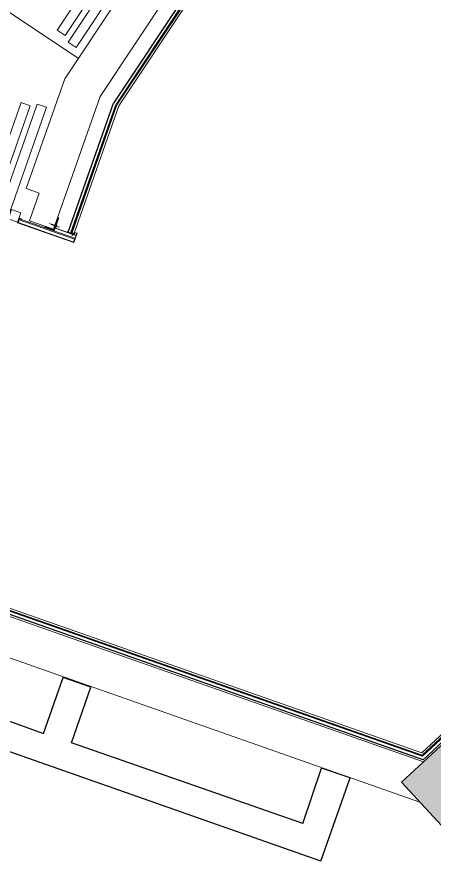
# Model space of a CAD drawing. Header units: centimetres. Extents: x 139057 to 200038, y 34824 to 80516.
# Drawn here: x 165602.5 to 165815.1, y 49159.5 to 49589.4 of the extents above; entities that cross this region are included whole.
import ezdxf

# ---------------------------------------------------------------- set-up
doc = ezdxf.new("R2010")
doc.units = ezdxf.units.CM
doc.header["$LTSCALE"] = 100
doc.linetypes.add('HIDDEN', pattern=[0.5, 0.25, -0.25])
doc.layers.get('0').update_dxf_attribs({"lineweight": 0})
for name, color, linetype, lineweight in [('410_STRUTTURE_001-AM_0', 7, 'Continuous', 0), ('430_TAVOLATI_001-AM_0', 3, 'Continuous', 0), ('437_RIVESTIMENTI_001-AM_0', 13, 'Continuous', 0), ('441_SERRAMENTI_001-AM_0', 1, 'Continuous', 0), ('448_RAMPE_SCALE_ASCENS_001-AM_0', 216, 'Continuous', 0)]:
    doc.layers.add(name, color=color, linetype=linetype, lineweight=lineweight)
doc.layers.add('A-MCLS3-15', color=50, linetype='Continuous')
doc.layers.add('A-MCTG1-10.5', color=1, linetype='Continuous')

# ---------------------------------------------------------------- blocks, each defined once
blk = doc.blocks.new('AP1-2')
blk.add_line((14860972.4, 36750582.7), (14861912.2, 36748931.4))
for points in [[(14864349.8, 36749757.2), (14864336.5, 36749805.4), (14862157.1, 36749207.4), (14862170.3, 36749159.1)], [(14864390.2, 36749685.4), (14864377, 36749733.6), (14862159, 36749124.9), (14862172.2, 36749076.7)], [(14862752.1, 36749230.7), (14862703.9, 36749217.4), (14862717.2, 36749169.2), (14862765.4, 36749182.4)], [(14859836.5, 36747888.2), (14859811.8, 36747931.7), (14861775.9, 36749049.5), (14861800.7, 36749006.1)], [(14859858.7, 36747808.8), (14859833.9, 36747852.2), (14861832.9, 36748989.9), (14861857.6, 36748946.4)]]:
    blk.add_lwpolyline(points, close=True)
blk = doc.blocks.new('A$C67844AE1')
at = {"ltscale": 10}
h = blk.add_hatch(dxfattribs=at)
h.set_pattern_fill('ANSI31', color=256, style=0)
h.set_pattern_definition([(315, (3930.8444, 64903.717), (-2.24506403, -2.24506403), [])])
h.paths.add_polyline_path([(-100.1, -7.3), (-100.1, -2.3), (-80.3, -2.3), (-80.3, 19.9), (-75.3, 19.9), (-75.3, -7.3)])
h.paths.add_polyline_path([(-125.3, -7.3), (-125.3, -5.3, -0.414214), (-122.3, -2.3), (-102.5, -2.3), (-102.5, -7.3)])
h.paths.add_polyline_path([(-80.3, 19.9), (-80.3, 59.7, -0.414214), (-77.3, 62.7), (-75.3, 62.7), (-75.3, 19.9)])
h.paths.add_polyline_path([(-101.3, -7.3), (-101.3, -2.3), (-100.1, -2.3), (-100.1, -7.3)])
h.paths.add_polyline_path([(-102.5, -7.3), (-102.5, -2.3), (-101.3, -2.3), (-101.3, -7.3)])
at = {"linetype": 'HIDDEN'}
for p, q in [((-56.4, 19.9), (-109.1, 19.9)), ((-264.5, -23.7), (-264.5, -29.7))]:
    blk.add_line(p, q, dxfattribs=at)
for p, q in [((-75.2, 31.8), (-75.2, 6.8)), ((-75.2, 31.8), (-73.7, 31.8)), ((-75.2, 6.8), (35.4, 6.8)), ((-73.7, 31.8), (-73.7, 8.3)), ((-73.7, 8.3), (35.4, 8.3)), ((-9.6, 9.9), (-9.6, 8.4)), ((26.7, 9.9), (-9.6, 9.9)), ((28.2, 8.4), (-9.6, 8.4)), ((24.7, 13), (14.7, 13)), ((26.7, 9.9), (26.7, 19.9)), ((26.7, 19.9), (39.7, 19.9)), ((28.2, 8.4), (28.2, 18.4)), ((28.2, 18.4), (38.2, 18.4)), ((35.4, 8.3), (35.4, 6.8)), ((38.2, -28.5), (38.2, 18.4)), ((39.7, -30), (39.7, 19.9)), ((-264.6, -27.5), (-264.6, -14.2)), ((-264.5, -5.1), (-252.8, -5.1)), ((-264.5, -30), (-264.5, -5.1)), ((-264.5, -30), (-264.5, -5.1)), ((-264.5, -5.1), (-252.8, -5.1)), ((-264.5, -30), (39.7, -30)), ((-263, -28.5), (-263, -6.6)), ((-263, -6.6), (-252.8, -6.6)), ((-263, -28.5), (-263, -6.6)), ((-263, -6.6), (-252.8, -6.6)), ((-263, -28.5), (38.2, -28.5)), ((-252.8, -6.6), (-252.8, -5.1)), ((-252.8, -6.6), (-252.8, -5.1))]:
    blk.add_line(p, q)
at = {"ltscale": 10}
blk.add_line((19.8, 15.4), (19.8, -1.1), dxfattribs=at)
blk.add_lwpolyline([(-125.3, -7.3), (-75.3, -7.3), (-75.3, 62.7), (-77.3, 62.7, 0.414214), (-80.3, 59.7), (-80.3, -2.3), (-122.3, -2.3, 0.414214), (-125.3, -5.3)], format="xyb", close=True)
at = {"linetype": 'HIDDEN'}
for points in [[(-75.2, 21.1), (-102.9, 21.1), (-102.9, 19.9)], [(-75.2, 18.7), (-102.9, 18.7), (-102.9, 19.9)]]:
    blk.add_lwpolyline(points, dxfattribs=at)
at = {"ltscale": 10}
for points in [[(-75.2, 23.1), (-75.2, 15.9), (-71.2, 15.9), (-71.2, 23.4), (-75.2, 23.4)], [(36.9, -12.5), (-262.7, -12.5), (-262.7, -7.4), (36.9, -7.4)], [(36.4, -12.9), (-262.6, -12.9), (-262.6, -28.4), (37.2, -28.4), (37.2, -12.9)]]:
    blk.add_lwpolyline(points, close=True, dxfattribs=at)

msp = doc.modelspace()

# ---------------------------------------------------------------- hatches: boundary and pattern name
at = {"layer": '410_STRUTTURE_001-AM_0'}
msp.add_hatch(color=256, dxfattribs=at).paths.add_polyline_path([(165818.84, 49177.6), (165798.46, 49199.62), (165820.47, 49220), (165840.86, 49197.99)])

# ---------------------------------------------------------------- linework, layer by layer
for p, q in [((165626.87, 49557.82, 0), (165659.6, 49607.04, 0)), ((165684.58, 49608.45, 0), (165644.92, 49548.82, 0)), ((165626.87, 49557.82, 0), (165607.3, 49502.03, 0)), ((165621.23, 49481.25, 0), (165644.92, 49548.82, 0)), ((165613.93, 49499.7, 0), (165607.32, 49502.02, 0)), ((165613.93, 49499.7, 0), (165608.96, 49485.55, 0)), ((165621.23, 49481.25, 0), (165608.96, 49485.55, 0))]:
    msp.add_line(p, q, dxfattribs=at)
at = {"layer": '410_STRUTTURE_001-AM_0', "elevation": 0}
msp.add_lwpolyline([(165818.84, 49177.6), (165798.46, 49199.62), (165820.47, 49220), (165840.86, 49197.99)], close=True, dxfattribs=at)
at = {"layer": '430_TAVOLATI_001-AM_0'}
for p, q in [((165809.68, 49210.01, 0), (165557.17, 49298.72, 0)), ((165807.88, 49189.45, 0), (165550.55, 49279.85, 0))]:
    msp.add_line(p, q, dxfattribs=at)
at = {"layer": '437_RIVESTIMENTI_001-AM_0'}
for p, q in [((165691.94, 49602.36, 0), (165653.49, 49544.56, 0)), ((165692.77, 49601.81, 0), (165654.39, 49544.11, 0)), ((165630.53, 49479.06, 0), (165653.49, 49544.56, 0)), ((165631.47, 49478.73, 0), (165654.39, 49544.11, 0)), ((165808.74, 49214.58, 0), (166035.65, 49424.71, 0)), ((165808.97, 49213.44, 0), (166036.33, 49423.97, 0)), ((165808.97, 49213.44, 0), (165567.13, 49298.4, 0)), ((165808.74, 49214.58, 0), (165568.4, 49299.02, 0))]:
    msp.add_line(p, q, dxfattribs=at)
at = {"layer": 'A-MCLS3-15'}
for p, q in [((165337.95, 49323.2, 0), (165616.08, 49224.55, 0)), ((165757.38, 49159.49, 0), (165318.7, 49313.61, 0)), ((165616.08, 49224.55, 0), (165626.09, 49253.05, 0)), ((165640.24, 49248.08, 0), (165626.09, 49253.05, 0)), ((165630.3, 49219.78, 0), (165640.24, 49248.08, 0)), ((165748.2, 49178.62, 0), (165630.3, 49219.78, 0)), ((165748.2, 49178.62, 0), (165757.65, 49206.86, 0)), ((165772.29, 49201.95, 0), (165757.65, 49206.86, 0)), ((165757.38, 49159.49, 0), (165772.29, 49201.95, 0))]:
    msp.add_line(p, q, dxfattribs=at)
at = {"layer": 'A-MCTG1-10.5'}
for p, q in [((165690.27, 49603.47, 0), (165651.69, 49545.45, 0)), ((165691.52, 49602.64, 0), (165653.04, 49544.78, 0)), ((165628.64, 49479.73, 0), (165651.69, 49545.45, 0)), ((165630.06, 49479.23, 0), (165653.04, 49544.78, 0)), ((165809.09, 49212.87, 0), (166036.67, 49423.61, 0)), ((165809.45, 49211.15, 0), (166037.69, 49422.51, 0)), ((165809.45, 49211.15, 0), (165564.58, 49297.18, 0)), ((165809.09, 49212.87, 0), (165566.49, 49298.1, 0))]:
    msp.add_line(p, q, dxfattribs=at)

# ---------------------------------------------------------------- block references
at = {"layer": '441_SERRAMENTI_001-AM_0', "xscale": 0.1, "yscale": 0.1, "zscale": 0.1, "rotation": 340.6818929047058}
msp.add_blockref('A$C67844AE1', (165628.82, 49478.61, 0), dxfattribs=at)
at = {"layer": '448_RAMPE_SCALE_ASCENS_001-AM_0', "xscale": -0.09999999999999998, "yscale": 0.09999999999999998, "zscale": 0.1, "rotation": 86.0227625334555}
msp.add_blockref('AP1-2', (3934759.13, 1277289.13, 0), dxfattribs=at)

doc.saveas('drawing.dxf')
